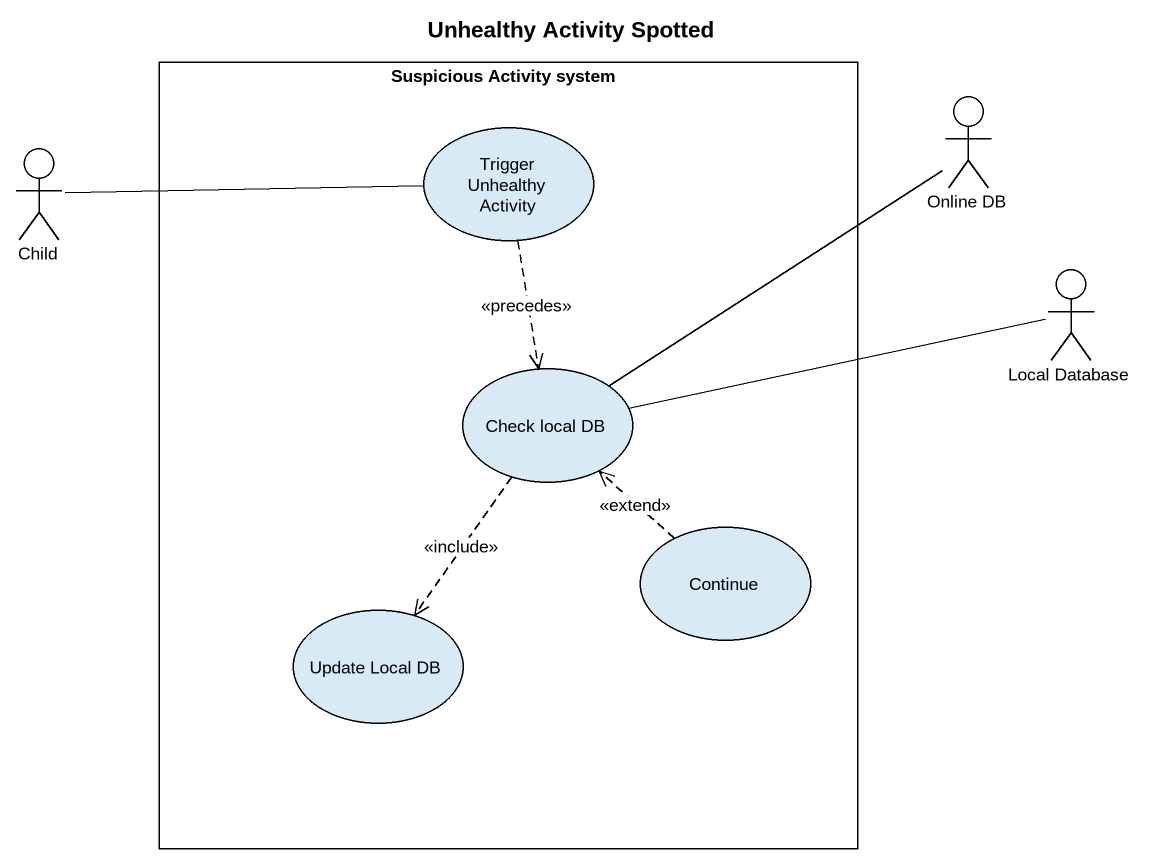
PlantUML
@startuml
title Unhealthy Activity Spotted
rectangle "Suspicious Activity system" as Suspicious_Activity_system {
  usecase "Trigger Unhealthy Activity" as Trigger_Unhealthy_Activity
  usecase "Check local DB" as Check_local_DB
  usecase Continue
  usecase "Update Local DB" as Update_Local_DB
}
actor Child
actor "Online DB" as Online_DB
actor "Local Database" as Local_Database
Child -right- Trigger_Unhealthy_Activity
Trigger_Unhealthy_Activity ..> Check_local_DB : <<precedes>>
Online_DB -- Check_local_DB
Local_Database -left- Check_local_DB
Check_local_DB ..> Update_Local_DB : <<include>>
Continue .up.> Check_local_DB : <<extend>>
@enduml
